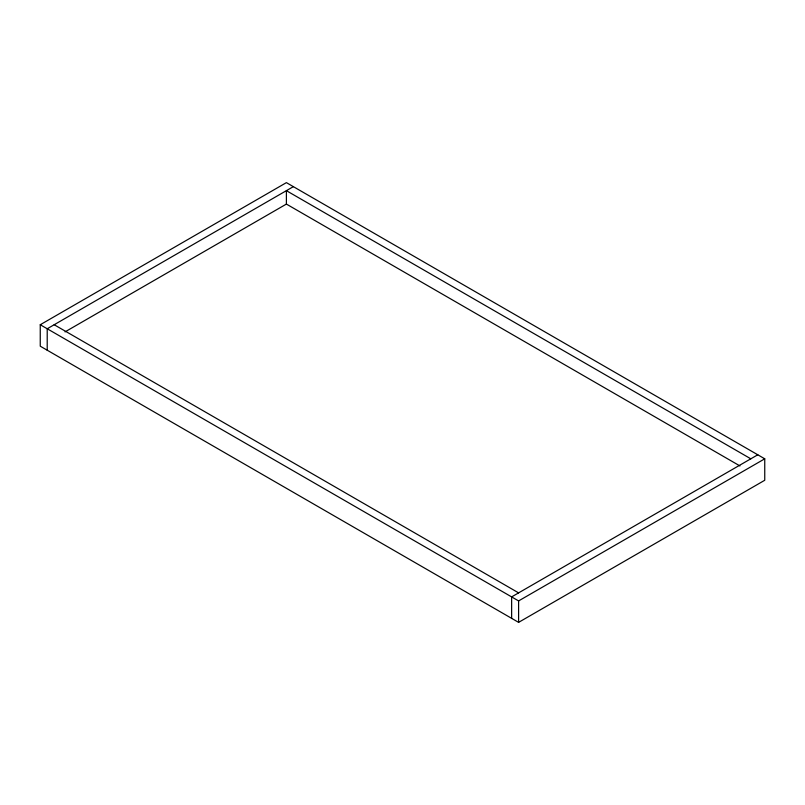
<?xml version="1.0" encoding="UTF-8"?>
<svg xmlns="http://www.w3.org/2000/svg" width="805" height="805" viewBox="0 0 805 805"><rect width="100%" height="100%" fill="white"/><g stroke="black" fill="none" stroke-linecap="round" stroke-linejoin="round"><path stroke-width="1.21" d="M40.25 324.737L286.399 182.634L764.75 458.81L764.75 480.263L518.601 622.366L40.25 346.19L40.25 324.737L518.601 600.922L764.75 458.81M293.362 186.649L47.213 328.762L47.213 350.215M65.034 331.881L286.399 204.078L739.936 465.934M757.787 454.785L511.638 596.897L511.638 618.351M750.813 458.81L286.399 190.674L286.399 204.078M54.187 324.737L518.601 592.872M518.601 600.922L518.601 622.366"/></g></svg>
